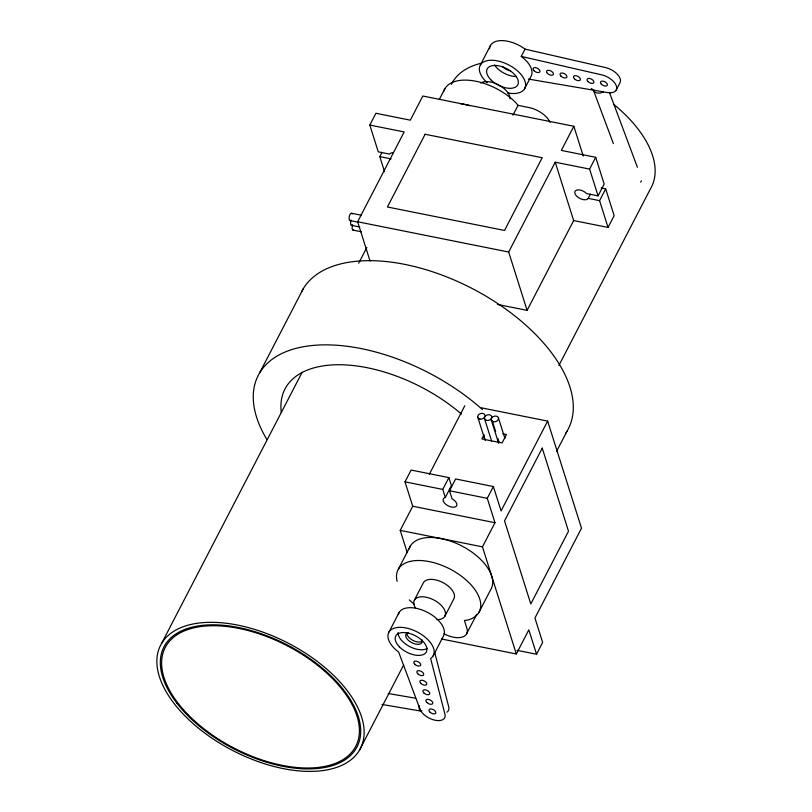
<?xml version="1.0" encoding="UTF-8"?>
<svg xmlns="http://www.w3.org/2000/svg" width="812" height="812" viewBox="0 0 812 812"><rect width="100%" height="100%" fill="white"/><g stroke="black" fill="none" stroke-linecap="round" stroke-linejoin="round"><path stroke-width="1.22" d="M502.882 433.821L506.444 434.542L502.08 442.956L481.861 438.906L484.043 434.694M393.018 152.707A7.501 4.03 27.4 0 0 389.628 154.118L378.28 151.844L369.815 125.068L375.926 113.274L410.304 120.166L422.819 96.019L573.84 126.276L583.249 156.046M259.556 373.033L303.211 288.828M384.573 171.758L379.793 156.625L382.016 152.341M370.059 261.068L357.635 221.767L404.193 131.95L369.815 125.068M439.19 99.653L444.874 88.701M161.588 643.449L302.125 372.332M358.691 263.2L366.851 247.457M451.411 84.326L452.578 82.083A112.462 60.423 27.4 0 1 481.293 63.234M480.389 64.96L490.57 45.32M524.572 88.823L530.967 76.47A25.111 13.499 27.4 0 0 521.263 56.414L525.049 49.116L604.93 67.447A13.865 7.45 27.4 0 1 619.921 82.875L616.146 90.173M512.93 115.233L518.046 105.367L516.107 102.972A45.736 24.573 27.4 0 0 473.203 80.774A45.736 24.573 27.4 0 0 443.575 91.644M497.391 304.419L527.1 310.367L508.667 252.024L555.225 162.207L589.603 169.099L598.068 195.875L586.721 193.601A7.501 4.03 27.4 0 0 576.144 190.292A7.501 4.03 27.4 0 0 578.459 197.62A7.501 4.03 27.4 0 0 588.233 198.382L599.581 200.655L608.046 227.441L573.658 220.549L555.225 162.207M573.84 126.276L561.336 150.423L595.714 157.305L604.179 184.091L598.068 195.875M407.218 552.546L400.214 530.378L412.719 506.231L405.015 481.851L411.126 470.057L448.884 477.618L451.431 485.677L445.311 497.462A7.501 4.03 27.4 0 0 445.798 504.323A7.501 4.03 27.4 0 0 456.131 506.394A7.501 4.03 27.4 0 0 452.061 498.812L449.513 490.763L455.623 478.968L493.381 486.54L501.085 510.921L547.643 421.103L481.354 407.827M429.315 474.238L464.809 405.746M589.603 169.099L595.714 157.305M527.1 310.367L573.658 220.549M588.233 198.382L590.446 194.098M398.398 569.08L410.334 546.06M445.311 497.462L442.773 489.413L448.884 477.618M599.581 200.655L605.691 188.871L601.154 187.958M388.978 632.051L399.159 612.4M414.445 600.017L423.458 582.61A17.245 9.267 27.4 0 1 443.372 582.833A17.245 9.267 27.4 0 1 453.796 598.992L444.773 616.399M608.046 227.441L614.156 215.647L605.691 188.871M441.434 638.973L516.32 653.975L482.46 546.852L494.975 522.715L487.271 498.324L493.381 486.54M359.422 750.278A112.462 60.423 27.4 0 0 237.835 625.128A112.462 60.423 27.4 0 0 184.263 715.189A112.462 60.423 27.4 0 0 359.422 750.278L403.747 664.784M558.859 365.532L650.412 188.902A112.462 60.423 27.4 0 0 614.045 104.616M433.161 655.903L443.342 636.253A25.111 13.499 27.4 0 0 426.209 611.72A25.111 13.499 27.4 0 0 398.296 614.603M556.514 451.472L566.989 431.263M466.504 634.01L476.735 614.288M478.857 612.522L490.783 589.512A45.736 24.573 27.4 0 0 460.475 545.268A45.736 24.573 27.4 0 0 409.035 549.013M516.32 653.975L528.835 629.838L536.549 654.228L517.061 650.321M536.549 654.228L542.66 642.434L534.946 618.044L581.504 528.226L547.643 421.103M528.429 79.069L606.737 92.436A13.865 7.45 27.4 0 0 616.42 86.082A13.865 7.45 27.4 0 0 601.144 74.745L521.263 56.414M388.237 693.539L415.612 698.218M381.944 704.44L420.514 711.028M518.046 105.367L529.038 107.57A19.488 10.475 27.4 0 1 550.089 122.429M379.793 156.625L391.14 158.898M351.626 213.272L361.259 215.2M357.635 221.767L508.667 252.024M349.86 220.529L358.295 222.214M351.373 225.31L359.807 226.995M352.885 230.09L361.32 231.775M405.015 481.851L442.773 489.413M449.513 490.763L487.271 498.324M412.719 506.231L494.975 522.715M400.214 530.378L482.46 546.852M609.436 92.446L637.41 167.302M613.385 143.622L593.399 90.162A7.115 5.156 -20.5 0 0 603.468 91.807M498.497 418.129A3.745 2.791 -17.5 0 1 493.391 421.753A3.745 2.791 -17.5 0 1 492.661 416.962A3.745 2.791 -17.5 0 1 498.497 418.129L504.922 438.45M492.234 420.667L495.635 431.426M497.898 438.592L499.035 442.185A3.745 2.791 -17.5 0 0 498.771 442.936M491.199 419.763L498.385 442.479M484.459 418.413L491.636 441.129M483.779 435.445L485.292 440.226M477.72 417.063L484.896 439.779M434.714 652.412L448.64 706.602A13.865 7.45 27.4 0 1 446.955 712.134M591.268 88.559A112.462 60.423 27.4 0 1 594.536 90.579M266.925 439.546A149.946 80.561 27.4 0 1 307.778 346.044A149.946 80.561 27.4 0 1 482.409 409.563M281.317 412.618A119.953 64.453 27.4 0 1 339.792 364.74A119.953 64.453 27.4 0 1 461.399 414.018M301.455 292.087A149.946 80.561 27.4 0 1 475.213 290.117A149.946 80.561 27.4 0 1 565.751 433.232M641.368 180.751A7.115 5.156 -20.5 0 1 640.668 182.142M421.885 710.804A5.938 2.558 -80.3 0 1 419.154 705.689M489.534 48.73A25.111 13.499 27.4 0 1 525.049 49.116M487.18 82.651A25.111 13.499 27.4 0 1 488.662 60.413A25.111 13.499 27.4 0 1 523.517 77.993A25.111 13.499 27.4 0 1 507.541 92.913M510.403 70.847A8.993 4.831 27.4 0 1 502.486 66.574M515.955 76.531A17.245 9.267 27.4 0 1 494.508 64.95M460.404 103.662A45.736 24.573 27.4 0 1 470.006 105.763M350.672 220.377A3.745 1.492 -78.7 0 1 349.363 216.236A3.745 1.492 -78.7 0 1 352.205 214.094M353.697 229.938A3.745 1.492 -78.7 0 1 352.225 228.933A3.745 1.492 -78.7 0 1 352.662 224.883M352.185 225.157A3.745 1.492 -78.7 0 1 350.713 224.153A3.745 1.492 -78.7 0 1 351.149 220.103M480.694 83.037A17.245 9.267 27.4 0 1 498.862 85.047A17.245 9.267 27.4 0 1 509.997 98.861M427.396 648.331A17.245 9.267 27.4 0 1 409.238 646.332A17.245 9.267 27.4 0 1 398.093 632.518M422.067 639.978A8.993 4.831 27.4 0 1 411.501 642.525A8.993 4.831 27.4 0 1 408.365 632.578M422.149 641.318A8.993 4.831 27.4 0 1 412.669 640.272A8.993 4.831 27.4 0 1 406.853 633.066M397.139 581.311A45.736 24.573 27.4 0 1 452.071 570.136A45.736 24.573 27.4 0 1 467.174 620.185L464.423 620.469L466.89 628.265A19.488 10.475 27.4 0 1 444.002 633.766M414.049 604.047A45.736 24.573 27.4 0 1 409.329 599.936M449.99 490.428A7.501 4.03 27.4 0 1 449.361 489.139M415.531 608.046A17.245 9.267 27.4 0 1 422.24 596.779A17.245 9.267 27.4 0 1 443.687 608.361A17.245 9.267 27.4 0 1 436.978 619.637M499.035 442.185A3.745 2.791 -17.5 0 1 498.548 442.885M425.112 134.264L387.415 206.989L504.526 230.456L542.223 157.731L425.112 134.264M542.243 448.153L504.546 520.878L530.804 603.945L568.501 531.221L542.243 448.153M419.905 708.906L398.672 652.107A25.111 13.499 27.4 0 1 391.516 629.452A25.111 13.499 27.4 0 1 423.458 635.847A25.111 13.499 27.4 0 1 430.614 658.502L444.854 713.9A13.865 7.45 27.4 0 1 435.181 720.254A13.865 7.45 27.4 0 1 419.905 708.906M176.915 703.202A108.706 58.413 27.4 0 0 350.134 755.86A108.706 58.413 27.4 0 0 254.471 631.533A108.706 58.413 27.4 0 0 176.915 703.202M187.745 714.347A107.316 57.662 27.4 0 0 354.905 747.842A107.316 57.662 27.4 0 0 238.87 628.417A107.316 57.662 27.4 0 0 187.745 714.347M490.783 79.708A17.245 9.267 27.4 0 0 517.64 85.087A17.245 9.267 27.4 0 0 499.004 65.894A17.245 9.267 27.4 0 0 490.783 79.708M601.398 84.194A3.745 2.01 27.4 0 0 607.244 85.372A3.745 2.01 27.4 0 0 603.184 81.2A3.745 2.01 27.4 0 0 601.398 84.194M587.918 81.494A3.745 2.01 27.4 0 0 593.755 82.672A3.745 2.01 27.4 0 0 589.705 78.5A3.745 2.01 27.4 0 0 587.918 81.494M574.429 78.794A3.745 2.01 27.4 0 0 580.275 79.962A3.745 2.01 27.4 0 0 576.216 75.79A3.745 2.01 27.4 0 0 574.429 78.794M547.461 73.395A3.745 2.01 27.4 0 0 553.307 74.562A3.745 2.01 27.4 0 0 549.247 70.39A3.745 2.01 27.4 0 0 547.461 73.395M560.95 76.095A3.745 2.01 27.4 0 0 566.786 77.262A3.745 2.01 27.4 0 0 562.736 73.09A3.745 2.01 27.4 0 0 560.95 76.095M533.981 70.695A3.745 2.01 27.4 0 0 539.818 71.862A3.745 2.01 27.4 0 0 535.768 67.69A3.745 2.01 27.4 0 0 533.981 70.695M429.842 712.012A3.745 2.01 27.4 0 0 435.679 713.19A3.745 2.01 27.4 0 0 431.629 709.018A3.745 2.01 27.4 0 0 429.842 712.012M414.719 664.196A3.745 2.01 27.4 0 0 420.565 665.363A3.745 2.01 27.4 0 0 416.505 661.191A3.745 2.01 27.4 0 0 414.719 664.196M417.744 673.757A3.745 2.01 27.4 0 0 423.58 674.924A3.745 2.01 27.4 0 0 419.53 670.753A3.745 2.01 27.4 0 0 417.744 673.757M399.372 646.788A17.245 9.267 27.4 0 0 426.229 652.168A17.245 9.267 27.4 0 0 407.594 632.974A17.245 9.267 27.4 0 0 399.372 646.788M426.818 702.451A3.745 2.01 27.4 0 0 432.654 703.618A3.745 2.01 27.4 0 0 428.604 699.447A3.745 2.01 27.4 0 0 426.818 702.451M423.793 692.89A3.745 2.01 27.4 0 0 429.629 694.057A3.745 2.01 27.4 0 0 425.579 689.885A3.745 2.01 27.4 0 0 423.793 692.89M420.768 683.318A3.745 2.01 27.4 0 0 426.604 684.496A3.745 2.01 27.4 0 0 422.555 680.324A3.745 2.01 27.4 0 0 420.768 683.318M479.912 419.053A3.745 2.791 -17.5 0 0 485.008 415.429A3.745 2.791 -17.5 0 0 479.171 414.252A3.745 2.791 -17.5 0 0 479.912 419.053M486.652 420.403A3.745 2.791 -17.5 0 0 491.757 416.779A3.745 2.791 -17.5 0 0 485.911 415.612A3.745 2.791 -17.5 0 0 486.652 420.403"/></g></svg>
